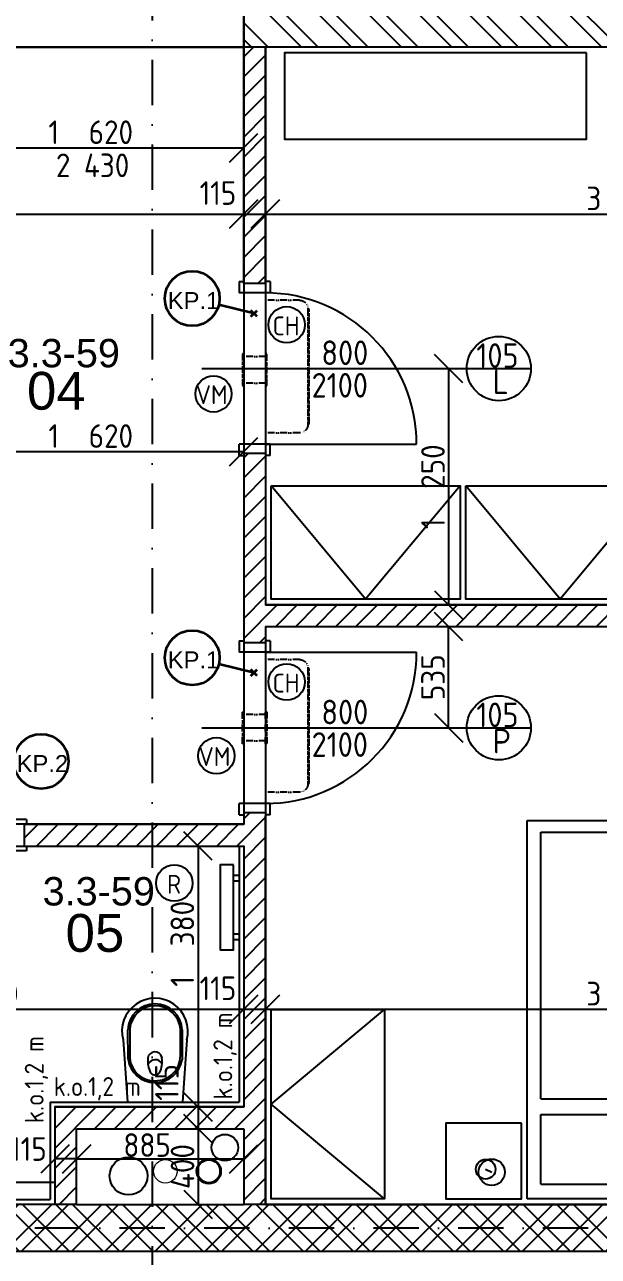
# Model space of a CAD drawing. Extents: x 4511820 to 5180432, y -1526536 to -944957.
# Drawn here: x 5104072 to 5107110, y -1136579 to -1130065 of the extents above; entities that cross this region are included whole.
import ezdxf

# ---------------------------------------------------------------- set-up
doc = ezdxf.new("R2010")
doc.units = 0
doc.header["$MEASUREMENT"] = 0
doc.linetypes.add('ACAD_ISO12W100', pattern=[22, 12, -3, 0.5, -3, 0.5, -3])
doc.linetypes.add('BODKOCIARKOVANA_3', pattern=[5.6, 3, -1.3, 0, -1.3])
doc.layers.get('0').update_dxf_attribs({"linetype": 'CONTINUOUS'})
doc.layers.get('Defpoints').update_dxf_attribs({"color": 61, "linetype": 'CONTINUOUS'})
for name, color, linetype in [('DVERE', 45, 'CONTINUOUS'), ('KÓTY', 4, 'CONTINUOUS'), ('MÚRY', 1, 'CONTINUOUS'), ('osi', 253, 'CONTINUOUS'), ('Plochy', 41, 'CONTINUOUS'), ('POPIS', 7, 'CONTINUOUS'), ('TENKÁ', 7, 'CONTINUOUS'), ('Z-Kúrenie', 101, 'CONTINUOUS'), ('ZARIADENIE', 47, 'CONTINUOUS'), ('ZARIADOVACIE', 144, 'CONTINUOUS'), ('ZZ-chladenie', 133, 'CONTINUOUS'), ('zz-vetr', 52, 'CONTINUOUS'), ('ŠRAFY', 82, 'CONTINUOUS')]:
    doc.layers.add(name, color=color, linetype=linetype)
for name, color, linetype, lineweight in [('preklady', 74, 'CONTINUOUS', 35), ('zz-kanal-daždová', 136, 'CONTINUOUS', 40), ('zz-kanal-splaskova', 37, 'CONTINUOUS', 18)]:
    doc.layers.add(name, color=color, linetype=linetype, lineweight=lineweight)
doc.styles.add('ARIAL', font='arial.ttf')
doc.styles.add('STYLE1', font='isocp.shx')
doc.dimstyles.new('STANDARD-50', dxfattribs={"dimtxt": 125, "dimasz": 150, "dimexe": 10, "dimexo": 200, "dimgap": 20, "dimtad": 1, "dimdsep": 46, "dimlunit": 6, "dimtxsty": 'STYLE1', "dimblk1": 'OBLIQUE', "dimblk2": 'OBLIQUE', "dimsah": 1, "dimcen": 2.5, "dimse1": 1, "dimse2": 1, "dimadec": 0, "dimazin": 0, "dimtfac": 1, "dimtmove": 1, "dimatfit": 3, "dimldrblk": 'OBLIQUE', "dimfxl": 1, "dimtolj": 1, "dimtzin": 0, "dimarcsym": 0})
pattern_1 = [(45, (515270.5, 303822), (-53.0330086, 53.0330086), [])]

# ---------------------------------------------------------------- blocks, each defined once
blk = doc.blocks.new('DVOJPOSTEL')
at = {"layer": 'ZARIADENIE', "ltscale": 0.25}
for p, q in [((4444359, -1314665.2), (4444359, -1312665.2)), ((4444359, -1312665.2), (4446159, -1312665.2)), ((4445259, -1312665.2), (4445259, -1314665.2)), ((4446159, -1312665.2), (4446159, -1314665.2)), ((4444139.6, -1312821.2), (4444171.8, -1312805.1)), ((4446378.4, -1312821.2), (4446346.2, -1312805.1)), ((4446159, -1314665.2), (4444359, -1314665.2))]:
    blk.add_line(p, q, dxfattribs=at)
at = {"layer": 'ZARIADENIE', "color": 76, "ltscale": 0.25}
for p, q in [((4444432.3, -1312741.6), (4445177.9, -1312741.6)), ((4444432.3, -1312741.6), (4444432.3, -1313110.9)), ((4445177.9, -1312741.6), (4445177.9, -1313110.9)), ((4446085.7, -1312741.6), (4445340.1, -1312741.6)), ((4445340.1, -1312741.6), (4445340.1, -1313110.9)), ((4446085.7, -1312741.6), (4446085.7, -1313110.9)), ((4444432.3, -1313110.9), (4445177.9, -1313110.9)), ((4446085.7, -1313110.9), (4445340.1, -1313110.9)), ((4444432.3, -1313193.6), (4444432.3, -1314603.6)), ((4444432.3, -1313193.6), (4445027.9, -1313193.6)), ((4445027.9, -1313193.6), (4445177.9, -1313343.6)), ((4445027.9, -1313193.6), (4445027.9, -1313343.6)), ((4445490.1, -1313193.6), (4445340.1, -1313343.6)), ((4446085.7, -1313193.6), (4445490.1, -1313193.6)), ((4445490.1, -1313193.6), (4445490.1, -1313343.6)), ((4446085.7, -1313193.6), (4446085.7, -1314603.6)), ((4445027.9, -1313343.6), (4445177.9, -1313343.6)), ((4445177.9, -1313343.6), (4445177.9, -1314603.6)), ((4445340.1, -1313343.6), (4445340.1, -1314603.6)), ((4445490.1, -1313343.6), (4445340.1, -1313343.6)), ((4444432.3, -1314603.6), (4445177.9, -1314603.6)), ((4446085.7, -1314603.6), (4445340.1, -1314603.6))]:
    blk.add_line(p, q, dxfattribs=at)
at = {"layer": 'ZARIADENIE'}
for points in [[(4444329, -1313065.2), (4443929, -1313065.2), (4443929, -1312665.2), (4444329, -1312665.2)], [(4446189, -1313065.2), (4446589, -1313065.2), (4446589, -1312665.2), (4446189, -1312665.2)]]:
    blk.add_lwpolyline(points, close=True, dxfattribs=at)
at = {"layer": 'ZARIADENIE', "ltscale": 0.25}
for centre, radius in [((4444139.6, -1312821.2), 51.9), ((4444171.8, -1312805.1), 69.7), ((4446346.2, -1312805.1), 69.7), ((4446378.4, -1312821.2), 51.9)]:
    blk.add_circle(centre, radius, dxfattribs=at)
blk = doc.blocks.new('SKRINA')
at = {"layer": 'ZARIADENIE'}
for p, q in [((4449069, -1324645.2), (4448469, -1324145.2)), ((4448469, -1325145.2), (4449069, -1324645.2))]:
    blk.add_line(p, q, dxfattribs=at)
blk.add_lwpolyline([(4448469, -1324145.2), (4448469, -1325145.2), (4449069, -1325145.2), (4449069, -1324145.2)], close=True, dxfattribs=at)
blk = doc.blocks.new('_OBLIQUE')
at = {"color": 0, "linetype": 'ByBlock'}
blk.add_line((-0.5, -0.5), (0.5, 0.5), dxfattribs=at)
blk = doc.blocks.new('*D17536')
at = {"layer": 'Defpoints', "color": 0}
for p in [(5102372.5, -1135272.5), (5105232.5, -1135272.5), (5105232.5, -1135272.5)]:
    blk.add_point(p, dxfattribs=at)
at = {"layer": 'KÓTY', "color": 0, "lineweight": -2}
blk.add_line((5102372.5, -1135272.5), (5105232.5, -1135272.5), dxfattribs=at)
at = {"layer": 'KÓTY', "color": 0, "linetype": 'ByBlock', "lineweight": -2, "xscale": 150, "yscale": 150, "zscale": 150, "rotation": 180}
blk.add_blockref('_OBLIQUE', (5102372.5, -1135272.5), dxfattribs=at)
at = {"layer": 'KÓTY', "color": 0, "linetype": 'ByBlock', "lineweight": -2, "xscale": 150, "yscale": 150, "zscale": 150}
blk.add_blockref('_OBLIQUE', (5105232.5, -1135272.5), dxfattribs=at)
at = {"layer": 'KÓTY', "color": 0, "insert": (5103802.5, -1135190), "char_height": 125, "attachment_point": 5, "style": 'STYLE1'}
blk.add_mtext('\\A1;2ﾠ860', dxfattribs=at)
blk = doc.blocks.new('*D17537')
at = {"layer": 'Defpoints', "color": 0}
for p in [(5105232.5, -1135272.5), (5105347.5, -1135272.5), (5105347.5, -1135276.7)]:
    blk.add_point(p, dxfattribs=at)
at = {"layer": 'KÓTY', "color": 0, "lineweight": -2}
blk.add_line((5105232.5, -1135272.5), (5105347.5, -1135272.5), dxfattribs=at)
at = {"layer": 'KÓTY', "color": 0, "linetype": 'ByBlock', "lineweight": -2, "xscale": 150, "yscale": 150, "zscale": 150, "rotation": 180}
blk.add_blockref('_OBLIQUE', (5105232.5, -1135272.5), dxfattribs=at)
at = {"layer": 'KÓTY', "color": 0, "linetype": 'ByBlock', "lineweight": -2, "xscale": 150, "yscale": 150, "zscale": 150}
blk.add_blockref('_OBLIQUE', (5105347.5, -1135272.5), dxfattribs=at)
at = {"layer": 'KÓTY', "color": 0, "insert": (5105096, -1135161.5), "char_height": 125, "attachment_point": 5, "style": 'STYLE1'}
blk.add_mtext('\\A1;115', dxfattribs=at)
blk = doc.blocks.new('*D17538')
at = {"layer": 'Defpoints', "color": 0}
for p in [(5105347.5, -1135276.7), (5109232.5, -1135272.5), (5109232.5, -1135276.7)]:
    blk.add_point(p, dxfattribs=at)
at = {"layer": 'KÓTY', "color": 0, "lineweight": -2}
blk.add_line((5105347.5, -1135272.5), (5109232.5, -1135272.5), dxfattribs=at)
at = {"layer": 'KÓTY', "color": 0, "linetype": 'ByBlock', "lineweight": -2, "xscale": 150, "yscale": 150, "zscale": 150, "rotation": 180}
blk.add_blockref('_OBLIQUE', (5105347.5, -1135272.5), dxfattribs=at)
at = {"layer": 'KÓTY', "color": 0, "linetype": 'ByBlock', "lineweight": -2, "xscale": 150, "yscale": 150, "zscale": 150}
blk.add_blockref('_OBLIQUE', (5109232.5, -1135272.5), dxfattribs=at)
at = {"layer": 'KÓTY', "color": 0, "insert": (5107290, -1135190), "char_height": 125, "attachment_point": 5, "style": 'STYLE1'}
blk.add_mtext('\\A1;3ﾠ885', dxfattribs=at)
blk = doc.blocks.new('*D17554')
at = {"layer": 'Defpoints', "color": 0}
for p in [(5106248.3, -1133249.2), (5106317, -1133249.2), (5106412.8, -1133784.2)]:
    blk.add_point(p, dxfattribs=at)
at = {"layer": 'KÓTY', "color": 0, "lineweight": -2}
blk.add_line((5106317, -1133784.2), (5106317, -1133249.2), dxfattribs=at)
at = {"layer": 'KÓTY', "color": 0, "linetype": 'ByBlock', "lineweight": -2, "xscale": 150, "yscale": 150, "zscale": 150}
for p, rotation in [((5106317, -1133249.2), 90), ((5106317, -1133784.2), 270)]:
    blk.add_blockref('_OBLIQUE', p, dxfattribs=dict(at, rotation=rotation))
at = {"layer": 'KÓTY', "color": 0, "insert": (5106234.5, -1133516.7), "char_height": 125, "attachment_point": 5, "rotation": 90, "style": 'STYLE1'}
blk.add_mtext('\\A1;535', dxfattribs=at)
blk = doc.blocks.new('*D17555')
at = {"layer": 'Defpoints', "color": 0}
for p in [(5106040.3, -1131884.2), (5106040.3, -1133134.2), (5106317, -1133134.2)]:
    blk.add_point(p, dxfattribs=at)
at = {"layer": 'KÓTY', "color": 0, "lineweight": -2}
blk.add_line((5106317, -1131884.2), (5106317, -1133134.2), dxfattribs=at)
at = {"layer": 'KÓTY', "color": 0, "linetype": 'ByBlock', "lineweight": -2, "xscale": 150, "yscale": 150, "zscale": 150}
for p, rotation in [((5106317, -1131884.2), 90), ((5106317, -1133134.2), 270)]:
    blk.add_blockref('_OBLIQUE', p, dxfattribs=dict(at, rotation=rotation))
at = {"layer": 'KÓTY', "color": 0, "insert": (5106234.5, -1132509.2), "char_height": 125, "attachment_point": 5, "rotation": 90, "style": 'STYLE1'}
blk.add_mtext('\\A1;1ﾠ250', dxfattribs=at)
blk = doc.blocks.new('*D17576')
at = {"layer": 'Defpoints', "color": 0}
for p in [(5105232.5, -1131067), (5105347.5, -1131067), (5105347.5, -1131071.2)]:
    blk.add_point(p, dxfattribs=at)
at = {"layer": 'KÓTY', "color": 0, "lineweight": -2}
blk.add_line((5105232.5, -1131067), (5105347.5, -1131067), dxfattribs=at)
at = {"layer": 'KÓTY', "color": 0, "linetype": 'ByBlock', "lineweight": -2, "xscale": 150, "yscale": 150, "zscale": 150, "rotation": 180}
blk.add_blockref('_OBLIQUE', (5105232.5, -1131067), dxfattribs=at)
at = {"layer": 'KÓTY', "color": 0, "linetype": 'ByBlock', "lineweight": -2, "xscale": 150, "yscale": 150, "zscale": 150}
blk.add_blockref('_OBLIQUE', (5105347.5, -1131067), dxfattribs=at)
at = {"layer": 'KÓTY', "color": 0, "insert": (5105096, -1130956), "char_height": 125, "attachment_point": 5, "style": 'STYLE1'}
blk.add_mtext('\\A1;115', dxfattribs=at)
blk = doc.blocks.new('*D17577')
at = {"layer": 'Defpoints', "color": 0}
for p in [(5105347.5, -1131071.2), (5109232.5, -1131067), (5109232.5, -1131071.2)]:
    blk.add_point(p, dxfattribs=at)
at = {"layer": 'KÓTY', "color": 0, "lineweight": -2}
blk.add_line((5105347.5, -1131067), (5109232.5, -1131067), dxfattribs=at)
at = {"layer": 'KÓTY', "color": 0, "linetype": 'ByBlock', "lineweight": -2, "xscale": 150, "yscale": 150, "zscale": 150, "rotation": 180}
blk.add_blockref('_OBLIQUE', (5105347.5, -1131067), dxfattribs=at)
at = {"layer": 'KÓTY', "color": 0, "linetype": 'ByBlock', "lineweight": -2, "xscale": 150, "yscale": 150, "zscale": 150}
blk.add_blockref('_OBLIQUE', (5109232.5, -1131067), dxfattribs=at)
at = {"layer": 'KÓTY', "color": 0, "insert": (5107290, -1130984.5), "char_height": 125, "attachment_point": 5, "style": 'STYLE1'}
blk.add_mtext('\\A1;3ﾠ885', dxfattribs=at)
blk = doc.blocks.new('*D17580')
at = {"layer": 'Defpoints', "color": 0}
for p in [(5103612.5, -1130184.2), (5105232.5, -1130184.2), (5105232.5, -1130717)]:
    blk.add_point(p, dxfattribs=at)
at = {"layer": 'KÓTY', "color": 0, "lineweight": -2}
blk.add_line((5103612.5, -1130717), (5105232.5, -1130717), dxfattribs=at)
at = {"layer": 'KÓTY', "color": 0, "linetype": 'ByBlock', "lineweight": -2, "xscale": 150, "yscale": 150, "zscale": 150, "rotation": 180}
blk.add_blockref('_OBLIQUE', (5103612.5, -1130717), dxfattribs=at)
at = {"layer": 'KÓTY', "color": 0, "linetype": 'ByBlock', "lineweight": -2, "xscale": 150, "yscale": 150, "zscale": 150}
blk.add_blockref('_OBLIQUE', (5105232.5, -1130717), dxfattribs=at)
at = {"layer": 'KÓTY', "color": 0, "insert": (5104422.5, -1130634.5), "char_height": 125, "attachment_point": 5, "style": 'STYLE1'}
blk.add_mtext('\\A1;1ﾠ620', dxfattribs=at)
blk = doc.blocks.new('*D17582')
at = {"layer": 'Defpoints', "color": 0}
for p in [(5104207.5, -1136189.2), (5103300, -1136304.2), (5104232.5, -1136304.2)]:
    blk.add_point(p, dxfattribs=at)
at = {"layer": 'KÓTY', "color": 0, "lineweight": -2}
blk.add_line((5103300, -1136189.2), (5103300, -1136304.2), dxfattribs=at)
at = {"layer": 'KÓTY', "color": 0, "linetype": 'ByBlock', "lineweight": -2, "xscale": 150, "yscale": 150, "zscale": 150}
for p, rotation in [((5103300, -1136189.2), 90), ((5103300, -1136304.2), 270)]:
    blk.add_blockref('_OBLIQUE', p, dxfattribs=dict(at, rotation=rotation))
at = {"layer": 'KÓTY', "color": 0, "insert": (5103251, -1136004), "char_height": 125, "attachment_point": 5, "rotation": 90, "style": 'STYLE1'}
blk.add_mtext('\\A1;115', dxfattribs=at)
blk = doc.blocks.new('*D17583')
at = {"layer": 'Defpoints', "color": 0}
for p in [(5104347.5, -1135904.2), (5105232.5, -1135904.2), (5105232.5, -1136064)]:
    blk.add_point(p, dxfattribs=at)
at = {"layer": 'KÓTY', "color": 0, "lineweight": -2}
blk.add_line((5104347.5, -1136064), (5105232.5, -1136064), dxfattribs=at)
at = {"layer": 'KÓTY', "color": 0, "linetype": 'ByBlock', "lineweight": -2, "xscale": 150, "yscale": 150, "zscale": 150, "rotation": 180}
blk.add_blockref('_OBLIQUE', (5104347.5, -1136064), dxfattribs=at)
at = {"layer": 'KÓTY', "color": 0, "linetype": 'ByBlock', "lineweight": -2, "xscale": 150, "yscale": 150, "zscale": 150}
blk.add_blockref('_OBLIQUE', (5105232.5, -1136064), dxfattribs=at)
at = {"layer": 'KÓTY', "color": 0, "insert": (5104720.9, -1135990.5), "char_height": 125, "attachment_point": 5, "style": 'STYLE1'}
blk.add_mtext('\\A1;885', dxfattribs=at)
blk = doc.blocks.new('*D17584')
at = {"layer": 'Defpoints', "color": 0}
for p in [(5104232.5, -1135904.2), (5104347.5, -1135904.2), (5104232.5, -1136064)]:
    blk.add_point(p, dxfattribs=at)
at = {"layer": 'KÓTY', "color": 0, "lineweight": -2}
blk.add_line((5104347.5, -1136064), (5104232.5, -1136064), dxfattribs=at)
at = {"layer": 'KÓTY', "color": 0, "linetype": 'ByBlock', "lineweight": -2, "xscale": 150, "yscale": 150, "zscale": 150, "rotation": 180}
blk.add_blockref('_OBLIQUE', (5104232.5, -1136064), dxfattribs=at)
at = {"layer": 'KÓTY', "color": 0, "linetype": 'ByBlock', "lineweight": -2, "xscale": 150, "yscale": 150, "zscale": 150}
blk.add_blockref('_OBLIQUE', (5104347.5, -1136064), dxfattribs=at)
at = {"layer": 'KÓTY', "color": 0, "insert": (5104092.5, -1136011.5), "char_height": 125, "attachment_point": 5, "style": 'STYLE1'}
blk.add_mtext('\\A1;115', dxfattribs=at)
blk = doc.blocks.new('*D17585')
at = {"layer": 'Defpoints', "color": 0}
for p in [(5105143.5, -1135904.2), (5104991, -1136304.2), (5105143.5, -1136304.2)]:
    blk.add_point(p, dxfattribs=at)
at = {"layer": 'KÓTY', "color": 0, "lineweight": -2}
blk.add_line((5104991, -1135904.2), (5104991, -1136304.2), dxfattribs=at)
at = {"layer": 'KÓTY', "color": 0, "linetype": 'ByBlock', "lineweight": -2, "xscale": 150, "yscale": 150, "zscale": 150}
for p, rotation in [((5104991, -1135904.2), 90), ((5104991, -1136304.2), 270)]:
    blk.add_blockref('_OBLIQUE', p, dxfattribs=dict(at, rotation=rotation))
at = {"layer": 'KÓTY', "color": 0, "insert": (5104908.5, -1136104.2), "char_height": 125, "attachment_point": 5, "rotation": 90, "style": 'STYLE1'}
blk.add_mtext('\\A1;400', dxfattribs=at)
blk = doc.blocks.new('*D17586')
at = {"layer": 'Defpoints', "color": 0}
for p in [(5105143.5, -1135789.2), (5104991, -1135904.2), (5105143.5, -1135904.2)]:
    blk.add_point(p, dxfattribs=at)
at = {"layer": 'KÓTY', "color": 0, "lineweight": -2}
blk.add_line((5104991, -1135789.2), (5104991, -1135904.2), dxfattribs=at)
at = {"layer": 'KÓTY', "color": 0, "linetype": 'ByBlock', "lineweight": -2, "xscale": 150, "yscale": 150, "zscale": 150}
for p, rotation in [((5104991, -1135789.2), 90), ((5104991, -1135904.2), 270)]:
    blk.add_blockref('_OBLIQUE', p, dxfattribs=dict(at, rotation=rotation))
at = {"layer": 'KÓTY', "color": 0, "insert": (5104825.5, -1135659), "char_height": 125, "attachment_point": 5, "rotation": 90, "style": 'STYLE1'}
blk.add_mtext('\\A1;115', dxfattribs=at)
blk = doc.blocks.new('*D17587')
at = {"layer": 'Defpoints', "color": 0}
for p in [(5105143.5, -1134409.2), (5104991, -1135789.2), (5105143.5, -1135789.2)]:
    blk.add_point(p, dxfattribs=at)
at = {"layer": 'KÓTY', "color": 0, "lineweight": -2}
blk.add_line((5104991, -1134409.2), (5104991, -1135789.2), dxfattribs=at)
at = {"layer": 'KÓTY', "color": 0, "linetype": 'ByBlock', "lineweight": -2, "xscale": 150, "yscale": 150, "zscale": 150}
for p, rotation in [((5104991, -1134409.2), 90), ((5104991, -1135789.2), 270)]:
    blk.add_blockref('_OBLIQUE', p, dxfattribs=dict(at, rotation=rotation))
at = {"layer": 'KÓTY', "color": 0, "insert": (5104907.5, -1134926), "char_height": 125, "attachment_point": 5, "rotation": 90, "style": 'STYLE1'}
blk.add_mtext('\\A1;1ﾠ380', dxfattribs=at)
blk = doc.blocks.new('*D17590')
at = {"layer": 'Defpoints', "color": 0}
for p in [(5105232.5, -1132323.5), (5103612.5, -1132804.2), (5105232.5, -1132804.2)]:
    blk.add_point(p, dxfattribs=at)
at = {"layer": 'KÓTY', "color": 0, "lineweight": -2}
blk.add_line((5103612.5, -1132323.5), (5105232.5, -1132323.5), dxfattribs=at)
at = {"layer": 'KÓTY', "color": 0, "linetype": 'ByBlock', "lineweight": -2, "xscale": 150, "yscale": 150, "zscale": 150, "rotation": 180}
blk.add_blockref('_OBLIQUE', (5103612.5, -1132323.5), dxfattribs=at)
at = {"layer": 'KÓTY', "color": 0, "linetype": 'ByBlock', "lineweight": -2, "xscale": 150, "yscale": 150, "zscale": 150}
blk.add_blockref('_OBLIQUE', (5105232.5, -1132323.5), dxfattribs=at)
at = {"layer": 'KÓTY', "color": 0, "insert": (5104422.5, -1132241), "char_height": 125, "attachment_point": 5, "style": 'STYLE1'}
blk.add_mtext('\\A1;1ﾠ620', dxfattribs=at)
blk = doc.blocks.new('*D17592')
at = {"layer": 'Defpoints', "color": 0}
for p in [(5096312.5, -1130184.2), (5105232.5, -1130184.2), (5105232.5, -1131067)]:
    blk.add_point(p, dxfattribs=at)
at = {"layer": 'KÓTY', "color": 0, "lineweight": -2}
blk.add_line((5096312.5, -1131067), (5105232.5, -1131067), dxfattribs=at)
at = {"layer": 'KÓTY', "color": 0, "linetype": 'ByBlock', "lineweight": -2, "xscale": 150, "yscale": 150, "zscale": 150, "rotation": 180}
blk.add_blockref('_OBLIQUE', (5096312.5, -1131067), dxfattribs=at)
at = {"layer": 'KÓTY', "color": 0, "linetype": 'ByBlock', "lineweight": -2, "xscale": 150, "yscale": 150, "zscale": 150}
blk.add_blockref('_OBLIQUE', (5105232.5, -1131067), dxfattribs=at)
at = {"layer": 'KÓTY', "color": 0, "insert": (5100772.5, -1130984.5), "char_height": 125, "attachment_point": 5, "style": 'STYLE1'}
blk.add_mtext('\\A1;8ﾠ920', dxfattribs=at)
blk = doc.blocks.new('chlad2')
at = {"layer": 'ZZ-chladenie', "linetype": 'ACAD_ISO12W100', "ltscale": 3}
for p, q in [((5102412.5, -1105747.3), (5102592.5, -1105747.3)), ((5102412.5, -1106448.4), (5102592.5, -1106448.4))]:
    blk.add_line(p, q, dxfattribs=at)
blk.add_lwpolyline([(5102367.5, -1106402), (5102360.8, -1106402), (5102360.8, -1105794.8), (5102367.5, -1105794.8)], close=True, dxfattribs=at)
for centre, start, end in [((5102412.5, -1105792.3), 90, 180), ((5102412.5, -1106403.4), 180, 270)]:
    blk.add_arc(centre, 45, start, end, dxfattribs=at)

msp = doc.modelspace()

# ---------------------------------------------------------------- hatches: boundary and pattern name
at = {"layer": 'ŠRAFY'}
h = msp.add_hatch(dxfattribs=at)
h.set_pattern_fill('ANSI32', color=256, scale=500, angle=90)
h.set_pattern_definition([(135, (515810.9, 44482.1), (-132.5825215, -132.5825215), []), (135, (515810.9, 44570.48), (-132.5825215, -132.5825215), [])])
h.paths.add_polyline_path([(5105347.5, -1130184.191), (5109232.5, -1130184.191), (5109232.5, -1129884.191), (5105347.5, -1129884.191), (5105232.5, -1129884.191), (5105232.5, -1130184.191)])
at = {"layer": 'ŠRAFY', "ltscale": 0.25}
h = msp.add_hatch(dxfattribs=at)
h.set_pattern_fill('ANSI31', color=256, scale=600, style=0)
h.set_pattern_definition(pattern_1)
h.paths.add_polyline_path([(5105232.5, -1131424.191), (5105232.5, -1131434.191), (5105347.5, -1131434.191), (5105347.5, -1131424.191), (5105347.5, -1130184.191), (5105232.5, -1130184.191)])
h = msp.add_hatch(dxfattribs=at)
h.set_pattern_fill('ANSI31', color=256, scale=600, style=0)
h.set_pattern_definition(pattern_1)
h.paths.add_polyline_path([(5109232.5, -1133249.191), (5109232.5, -1133134.191), (5105347.5, -1133134.191), (5105347.5, -1132334.191), (5105232.5, -1132334.191), (5105232.5, -1133334.191), (5105347.5, -1133334.191), (5105347.5, -1133249.191)])
h = msp.add_hatch(dxfattribs=at)
h.set_pattern_fill('ANSI31', color=256, scale=600, style=0)
h.set_pattern_definition(pattern_1)
h.paths.add_polyline_path([(5104347.5, -1136304.191), (5104347.5, -1135904.191), (5105232.5, -1135904.191), (5105232.5, -1136304.191), (5105347.5, -1136304.191), (5105347.5, -1134234.191), (5105232.5, -1134234.191), (5105232.5, -1134294.191), (5104072.5, -1134294.191), (5104072.5, -1134409.191), (5105232.5, -1134409.191), (5105232.5, -1135789.191), (5104232.5, -1135789.191), (5104232.5, -1136304.191)])
at = {"layer": 'ŠRAFY'}
h = msp.add_hatch(dxfattribs=at)
h.set_pattern_fill('ANSI32', color=256, scale=500)
h.set_pattern_definition([(45, (515810.9, 43955.85), (-132.5825215, 132.5825215), []), (45, (515899.28, 43955.85), (-132.5825215, 132.5825215), [])])
h.paths.add_polyline_path([(5109232.5, -1136554.191), (5109232.5, -1136304.191), (5105347.5, -1136304.191), (5105232.5, -1136304.191), (5104347.5, -1136304.191), (5104232.5, -1136304.191), (5102372.5, -1136304.191), (5102232.5, -1136304.191), (5096312.5, -1136304.191), (5096312.5, -1136554.191)])
h = msp.add_hatch(dxfattribs=at)
h.set_pattern_fill('ANSI32', color=256, scale=500, angle=90)
h.set_pattern_definition([(135, (515810.9, 43955.85), (-132.5825215, -132.5825215), []), (135, (515810.9, 44044.24), (-132.5825215, -132.5825215), [])])
h.paths.add_polyline_path([(5109232.5, -1136554.191), (5109232.5, -1136304.191), (5105347.5, -1136304.191), (5105232.5, -1136304.191), (5104347.5, -1136304.191), (5104232.5, -1136304.191), (5102372.5, -1136304.191), (5102232.5, -1136304.191), (5096312.5, -1136304.191), (5096312.5, -1136554.191)])

# ---------------------------------------------------------------- linework, layer by layer
at = {"layer": 'DVERE', "ltscale": 0.25}
for p, q in [((5105207.5, -1131424.191), (5105207.5, -1131484.191)), ((5105207.5, -1131424.191), (5105232.5, -1131424.191)), ((5105372.5, -1131424.191), (5105347.5, -1131424.191)), ((5105372.5, -1131424.191), (5105372.5, -1131484.191)), ((5105372.5, -1131484.191), (5105207.5, -1131484.191)), ((5105232.5, -1131484.191), (5105232.5, -1132284.191)), ((5105347.5, -1131484.191), (5105347.5, -1132284.191)), ((5105010.172, -1131884.191), (5106412.828, -1131884.191)), ((5106412.828, -1131884.191), (5106752.828, -1131884.191)), ((5105207.5, -1132344.191), (5105207.5, -1132284.191)), ((5105372.5, -1132284.191), (5105207.5, -1132284.191)), ((5105347.5, -1132284.191), (5106147.5, -1132284.191)), ((5105372.5, -1132344.191), (5105372.5, -1132284.191)), ((5105207.5, -1132344.191), (5105232.5, -1132344.191)), ((5105372.5, -1132344.191), (5105347.5, -1132344.191)), ((5105207.5, -1133324.191), (5105207.5, -1133384.191)), ((5105207.5, -1133324.191), (5105232.5, -1133324.191)), ((5105372.5, -1133324.191), (5105347.5, -1133324.191)), ((5105372.5, -1133324.191), (5105372.5, -1133384.191)), ((5105372.5, -1133384.191), (5105207.5, -1133384.191)), ((5105232.5, -1133384.191), (5105232.5, -1134184.191)), ((5105347.5, -1133384.191), (5105347.5, -1134184.191)), ((5105347.5, -1133384.191), (5106147.5, -1133384.191)), ((5105010.172, -1133784.191), (5106412.828, -1133784.191)), ((5106412.828, -1133784.191), (5106752.828, -1133784.191)), ((5105207.5, -1134244.191), (5105207.5, -1134184.191)), ((5105372.5, -1134184.191), (5105207.5, -1134184.191)), ((5105372.5, -1134244.191), (5105372.5, -1134184.191)), ((5104082.5, -1134269.191), (5104022.5, -1134269.191)), ((5104082.5, -1134269.191), (5104082.5, -1134294.191)), ((5105207.5, -1134244.191), (5105232.5, -1134244.191)), ((5105372.5, -1134244.191), (5105347.5, -1134244.191)), ((5104082.5, -1134434.191), (5104022.5, -1134434.191)), ((5104082.5, -1134409.191), (5104082.5, -1134434.191))]:
    msp.add_line(p, q, dxfattribs=at)
for centre in [(5106582.828, -1131884.191), (5106582.828, -1133784.191)]:
    msp.add_circle(centre, 170, dxfattribs=at)
for centre, start, end in [((5105347.5, -1132284.191), 0, 90), ((5105347.5, -1133384.191), 270, 0)]:
    msp.add_arc(centre, 800, start, end, dxfattribs=at)
at = {"layer": 'MÚRY'}
for p, q in [((5105232.5, -1131434.191), (5105232.5, -1129884.191)), ((5109232.5, -1130184.191), (5105347.5, -1130184.191)), ((5105347.5, -1131434.191), (5105347.5, -1130184.191)), ((5105232.5, -1132334.191), (5105232.5, -1133334.191)), ((5105347.5, -1132334.191), (5105347.5, -1133134.191)), ((5109232.5, -1133134.191), (5105347.5, -1133134.191)), ((5109232.5, -1133249.191), (5105347.5, -1133249.191)), ((5105347.5, -1133249.191), (5105347.5, -1133334.191)), ((5105347.5, -1134234.191), (5105347.5, -1136304.191)), ((5104347.5, -1136304.191), (5104347.5, -1135904.191)), ((5109232.5, -1136304.191), (5105347.5, -1136304.191))]:
    msp.add_line(p, q, dxfattribs=at)
at = {"layer": 'MÚRY', "ltscale": 0.25}
for p, q in [((5105347.5, -1131434.191), (5105232.5, -1131434.191)), ((5105347.5, -1132334.191), (5105232.5, -1132334.191)), ((5105347.5, -1133334.191), (5105232.5, -1133334.191)), ((5105347.5, -1134234.191), (5105232.5, -1134234.191)), ((5105232.5, -1134234.191), (5105232.5, -1134294.191)), ((5104072.5, -1134294.191), (5105232.5, -1134294.191)), ((5104072.5, -1134409.191), (5104072.5, -1134294.191)), ((5105347.5, -1136304.191), (5105347.5, -1134249.191)), ((5104072.5, -1134409.191), (5105232.5, -1134409.191)), ((5105232.5, -1134409.191), (5105232.5, -1135789.191)), ((5104232.5, -1135789.191), (5104232.5, -1136304.191)), ((5104232.5, -1135789.191), (5105232.5, -1135789.191)), ((5104347.5, -1135904.191), (5105232.5, -1135904.191)), ((5105232.5, -1135904.191), (5105232.5, -1136304.191)), ((5104232.5, -1136304.191), (5102372.5, -1136304.191)), ((5104347.5, -1136304.191), (5105232.5, -1136304.191)), ((5104347.5, -1136304.191), (5105232.5, -1136304.191))]:
    msp.add_line(p, q, dxfattribs=at)
at = {"layer": 'osi', "linetype": 'BODKOCIARKOVANA_3', "ltscale": 80}
for p, q in [((5104747.5, -1109191.097), (5104747.5, -1141119)), ((5157242.5, -1136429.191), (5093572.5, -1136429.191))]:
    msp.add_line(p, q, dxfattribs=at)
at = {"layer": 'Plochy'}
for points in [[(5103612.5, -1123764.191), (5107232.5, -1123764.191), (5107232.5, -1125519.191), (5105232.5, -1125519.191), (5105232.5, -1130184.191), (5103612.5, -1130184.191)], [(5102372.5, -1134294.191), (5102372.5, -1132804.191), (5103612.5, -1132804.191), (5103612.5, -1130184.191), (5105232.5, -1130184.191), (5105232.5, -1134294.191)], [(5109232.5, -1130184.191), (5105347.5, -1130184.191), (5105347.5, -1133134.191), (5109232.5, -1133134.191)], [(5109232.5, -1133249.191), (5105347.5, -1133249.191), (5105347.5, -1136304.191), (5109232.5, -1136304.191)], [(5102372.5, -1134409.191), (5105232.5, -1134409.191), (5105232.5, -1135789.191), (5104232.5, -1135789.191), (5104232.5, -1136189.191), (5102372.5, -1136189.191)]]:
    msp.add_lwpolyline(points, close=True, dxfattribs=at)
at = {"layer": 'preklady'}
for p, q in [((5105286.884, -1131593.118), (5105100.5, -1131547.846)), ((5105270.266, -1131609.734), (5105303.5, -1131576.5)), ((5105303.501, -1131609.735), (5105270.267, -1131576.501)), ((5105286.884, -1133493.118), (5105100.5, -1133447.846)), ((5105270.266, -1133509.734), (5105303.5, -1133476.5)), ((5105303.501, -1133509.735), (5105270.267, -1133476.501))]:
    msp.add_line(p, q, dxfattribs=at)
at = {"layer": 'preklady', "ltscale": 0.25}
for centre in [(5104959.597, -1131513.621), (5104959.597, -1133413.621), (5104159.715, -1133962.038)]:
    msp.add_circle(centre, 145, dxfattribs=at)
at = {"layer": 'TENKÁ', "linetype": 'ACAD_ISO12W100', "ltscale": 10}
msp.add_line((5103612.5, -1130184.191), (5105232.5, -1130184.191), dxfattribs=at)
at = {"layer": 'TENKÁ'}
for p, q in [((5105347.5, -1130184.191), (5105232.5, -1130184.191)), ((5104347.5, -1136304.191), (5104232.5, -1136304.191)), ((5105347.5, -1136304.191), (5105232.5, -1136304.191)), ((5109772.5, -1136554.191), (5095932.5, -1136554.191))]:
    msp.add_line(p, q, dxfattribs=at)
at = {"layer": 'TENKÁ', "ltscale": 0.25}
for p, q in [((5105207.5, -1134409.191), (5105207.5, -1135764.191)), ((5104207.5, -1135764.191), (5105207.5, -1135764.191)), ((5104207.5, -1135764.191), (5104207.5, -1136279.191)), ((5104207.5, -1136189.191), (5102397.5, -1136189.191)), ((5102397.5, -1136279.191), (5104207.5, -1136279.191))]:
    msp.add_line(p, q, dxfattribs=at)
at = {"layer": 'Z-Kúrenie', "linetype": 'Continuous'}
for p, q in [((5105177.5, -1134563.601), (5105207.5, -1134563.601)), ((5105177.5, -1134593.601), (5105207.5, -1134593.601)), ((5105177.5, -1134873.601), (5105207.5, -1134873.601)), ((5105177.5, -1134903.601), (5105207.5, -1134903.601))]:
    msp.add_line(p, q, dxfattribs=at)
msp.add_lwpolyline([(5105177.5, -1134508.601), (5105107.5, -1134508.601), (5105107.5, -1134958.601), (5105177.5, -1134958.601)], close=True, dxfattribs=at)
msp.add_circle((5104865.087, -1134604.998), 96, dxfattribs=at)
at = {"layer": 'ZARIADENIE', "color": 45, "ltscale": 0.25}
msp.add_lwpolyline([(5107047.5, -1130214.191), (5105447.5, -1130214.191), (5105447.5, -1130671.959), (5107047.5, -1130671.959)], close=True, dxfattribs=at)
at = {"layer": 'ZARIADOVACIE'}
for p, q in [((5104619.955, -1135537.057), (5104618.829, -1135381.902)), ((5104628.853, -1135375.728), (5104628.853, -1135530.389)), ((5104896.863, -1135518.549), (5104896.863, -1135375.728)), ((5104906.718, -1135381.902), (5104906.718, -1135539.311)), ((5104593.687, -1135434.193), (5104616.763, -1135764.191)), ((5104931.313, -1135434.192), (5104908.237, -1135764.191))]:
    msp.add_line(p, q, dxfattribs=at)
at = {"layer": 'ZARIADOVACIE', "linetype": 'Continuous'}
for p, q in [((5104799.064, -1135525.194), (5104799.226, -1135528.903)), ((5104760.801, -1135659.312), (5104763.618, -1135659.875)), ((5104762.5, -1135651.223), (5104763.396, -1135650.401))]:
    msp.add_line(p, q, dxfattribs=at)
for centre, radius, start, end in [((5104762.5, -1135388.96), 174.768, 345.0001659, 195.0000971), ((5104762.773, -1135388.276), 144.085, 2.5354705, 177.4645295), ((5104762.858, -1135388.836), 134.645, 5.5866142, 174.4133858), ((5104759.448, -1135518.611), 140.707, 187.5329625, 270.5509934), ((5104761.569, -1135517.926), 133.3, 185.3645776, 270.3999066), ((5104858.274, -1135546.274), 134.275, 173.2316501, 207.4086488), ((5104762.5, -1135534.879), 37.825, 14.8361986, 173.2743176), ((5104763.068, -1135580.594), 41.261, 26.767028, 156.4090437), ((5104764.98, -1135518.528), 131.883, 269.3117787, 359.9908706), ((5104763.937, -1135515.048), 144.828, 269.8740938, 350.3558141), ((5104662.387, -1135548.283), 138.205, 334.4779775, 8.0607786), ((5104762.995, -1135590.483), 29.701, 216.3440365, 324.2662055)]:
    msp.add_arc(centre, radius, start, end, dxfattribs=at)
at = {"layer": 'ZZ-chladenie'}
for centre in [(5105459.776, -1131652.455), (5105459.776, -1133541.52)]:
    msp.add_circle(centre, 96, dxfattribs=at)
at = {"layer": 'zz-kanal-daždová'}
msp.add_circle((5105047.5, -1136129.191), 62.5, dxfattribs=at)
at = {"layer": 'zz-kanal-splaskova'}
msp.add_circle((5104817.5, -1136129.191), 62.5, dxfattribs=at)
at = {"layer": 'zz-vetr', "linetype": 'ACAD_ISO12W100', "lineweight": -2, "ltscale": 3}
for p, q in [((5105347.5, -1131820.828), (5105232.5, -1131820.828)), ((5105347.5, -1131960.828), (5105232.5, -1131960.828)), ((5105347.5, -1133713.636), (5105232.5, -1133713.636)), ((5105347.5, -1133853.636), (5105232.5, -1133853.636))]:
    msp.add_line(p, q, dxfattribs=at)
for points in [[(5105225.5, -1131975.828), (5105232.5, -1131975.828), (5105232.5, -1131805.828), (5105225.5, -1131805.828)], [(5105347.5, -1131975.828), (5105354.5, -1131975.828), (5105354.5, -1131805.828), (5105347.5, -1131805.828)], [(5105225.5, -1133699.191), (5105232.5, -1133699.191), (5105232.5, -1133869.191), (5105225.5, -1133869.191)], [(5105347.5, -1133699.191), (5105354.5, -1133699.191), (5105354.5, -1133869.191), (5105347.5, -1133869.191)]]:
    msp.add_lwpolyline(points, close=True, dxfattribs=at)
at = {"layer": 'zz-vetr'}
for centre, radius in [((5105072.484, -1132018.316), 96), ((5105087.535, -1133931.889), 96), ((5105132.5, -1136004.191), 70), ((5104622.5, -1136154.191), 100)]:
    msp.add_circle(centre, radius, dxfattribs=at)

# ---------------------------------------------------------------- block references
at = {"layer": 'ZARIADENIE', "color": 2, "xscale": -1, "rotation": 89.99999999999993}
for p in [(3781232.309, 3315964.809), (3782262.309, 3315964.809)]:
    msp.add_blockref('SKRINA', p, dxfattribs=at)
at = {"layer": 'ZARIADENIE', "color": 2, "rotation": 180}
msp.add_blockref('DVOJPOSTEL', (9552891.5, -2448939.383), dxfattribs=at)
at = {"layer": 'ZARIADENIE', "color": 2, "xscale": -1}
msp.add_blockref('SKRINA', (9554446.5, 188871), dxfattribs=at)
at = {"layer": 'ZZ-chladenie', "xscale": -1}
for p in [(10207940, -25775.775), (10207940, -27675.775)]:
    msp.add_blockref('chlad2', p, dxfattribs=at)

# ---------------------------------------------------------------- texts
at = {"layer": 'DVERE', "style": 'STYLE1'}
for s, p in [('105', (5106463.798, -1131880.691)), ('L', (5106550.798, -1132019.328)), ('105', (5106463.798, -1133780.691)), ('P', (5106550.798, -1133919.328))]:
    msp.add_text(s, height=130, dxfattribs=at).set_placement(p)
at = {"layer": 'KÓTY', "insert": (5104432.498, -1130809.457), "char_height": 125, "attachment_point": 5, "style": 'STYLE1'}
msp.add_mtext('\\A1;2 430', dxfattribs=at)
at = {"layer": 'POPIS', "lineweight": 40, "ltscale": 0.25, "style": 'ARIAL'}
for s, height, p in [('3.3-59', 150, (5103982.911, -1131877.579)), ('04', 200, (5104084.938, -1132101.618)), ('3.3-59', 150, (5104167.911, -1134723.579)), ('05', 200, (5104289.311, -1134968.77))]:
    msp.add_text(s, height=height, dxfattribs=at).set_placement(p)
at = {"layer": 'preklady', "linetype": 'Continuous', "lineweight": 20, "style": 'ARIAL'}
for s, p in [('KP.1', (5104830.333, -1131569.878)), ('KP.1', (5104830.333, -1133469.878)), ('KP.2', (5104030.451, -1134018.295))]:
    msp.add_text(s, height=90, dxfattribs=at).set_placement(p)
at = {"layer": 'TENKÁ', "linetype": 'Continuous', "style": 'STYLE1'}
for s, height, p in [('800', 130, (5105643.52, -1131865.608)), ('2100', 130, (5105591.746, -1132037.716)), ('800', 130, (5105643.52, -1133765.608)), ('2100', 130, (5105591.746, -1133937.716)), ('k.o.1,2 m', 100, (5104226.317, -1135731.005))]:
    msp.add_text(s, height=height, dxfattribs=at).set_placement(p)
for p in [(5105171.922, -1135750.031), (5104173.252, -1135875.229)]:
    msp.add_text('k.o.1,2 m', height=100, rotation=90, dxfattribs=at).set_placement(p)
at = {"layer": 'Z-Kúrenie', "linetype": 'Continuous', "style": 'STYLE1'}
msp.add_text('R', height=100, dxfattribs=at).set_placement((5104826.46, -1134661.197))
at = {"layer": 'ZZ-chladenie', "style": 'STYLE1'}
for p in [(5105385.149, -1131708.654), (5105385.149, -1133597.72)]:
    msp.add_text('CH', height=100, dxfattribs=at).set_placement(p)
at = {"layer": 'zz-vetr', "style": 'STYLE1'}
for p in [(5104978.177, -1132072.329), (5104993.228, -1133985.902)]:
    msp.add_text('VM', height=100, dxfattribs=at).set_placement(p)

# ---------------------------------------------------------------- dimensions: what is measured, and where the dimension line sits
at = {"layer": 'KÓTY'}
for base, p1, p2, picture, middle in [((5105232.5, -1131067), (5096312.5, -1130184.191), (5105232.5, -1130184.191), '*D17592', (5100772.5, -1130984.457)), ((5105232.5, -1130717), (5103612.5, -1130184.191), (5105232.5, -1130184.191), '*D17580', (5104422.5, -1130634.457)), ((5109232.5, -1131067), (5105347.5, -1131071.191), (5109232.5, -1131071.191), '*D17577', (5107290, -1130984.457)), ((5105232.5, -1132323.5), (5103612.5, -1132804.191), (5105232.5, -1132804.191), '*D17590', (5104422.5, -1132240.957)), ((5105232.5, -1135272.5), (5102372.5, -1135272.5), (5105232.5, -1135272.5), '*D17536', (5103802.5, -1135189.957)), ((5109232.5, -1135272.5), (5105347.5, -1135276.691), (5109232.5, -1135276.691), '*D17538', (5107290, -1135189.957))]:
    dim = msp.add_linear_dim(base=base, p1=p1, p2=p2, dimstyle='STANDARD-50', dxfattribs=at)
    dim.commit()
    dim.dimension.update_dxf_attribs({"geometry": picture, "text_midpoint": middle})
for base, p1, p2, picture, middle in [((5105347.5, -1131067), (5105232.5, -1131067), (5105347.5, -1131071.191), '*D17576', (5105096, -1131038.5)), ((5105347.5, -1135272.5), (5105232.5, -1135272.5), (5105347.5, -1135276.691), '*D17537', (5105096, -1135244)), ((5104232.5, -1136064), (5104347.5, -1135904.191), (5104232.5, -1135904.191), '*D17584', (5104092.5, -1136094)), ((5105232.5, -1136064), (5104347.5, -1135904.191), (5105232.5, -1135904.191), '*D17583', (5104720.9, -1136072.96))]:
    dim = msp.add_linear_dim(base=base, p1=p1, p2=p2, dimstyle='STANDARD-50', dxfattribs=at)
    dim.commit()
    dim.dimension.update_dxf_attribs({"geometry": picture, "text_midpoint": middle, "dimtype": 160})
for base, p1, p2, picture, middle in [((5106317, -1133134.191), (5106040.32, -1131884.191), (5106040.32, -1133134.191), '*D17555', (5106234.457, -1132509.191)), ((5106317, -1133249.191), (5106412.828, -1133784.191), (5106248.328, -1133249.191), '*D17554', (5106234.5, -1133516.691)), ((5104991, -1136304.191), (5105143.5, -1135904.191), (5105143.5, -1136304.191), '*D17585', (5104908.5, -1136104.191))]:
    dim = msp.add_linear_dim(base=base, p1=p1, p2=p2, angle=90, dimstyle='STANDARD-50', dxfattribs=at)
    dim.commit()
    dim.dimension.update_dxf_attribs({"geometry": picture, "text_midpoint": middle})
for base, p1, p2, picture, middle in [((5104991, -1135789.191), (5105143.5, -1134409.191), (5105143.5, -1135789.191), '*D17587', (5104990, -1134926)), ((5104991, -1135904.191), (5105143.5, -1135789.191), (5105143.5, -1135904.191), '*D17586', (5104908, -1135659)), ((5103300, -1136304.191), (5104207.5, -1136189.191), (5104232.5, -1136304.191), '*D17582', (5103333.5, -1136004))]:
    dim = msp.add_linear_dim(base=base, p1=p1, p2=p2, angle=90, dimstyle='STANDARD-50', dxfattribs=at)
    dim.commit()
    dim.dimension.update_dxf_attribs({"geometry": picture, "text_midpoint": middle, "dimtype": 160})

doc.saveas('drawing.dxf')
